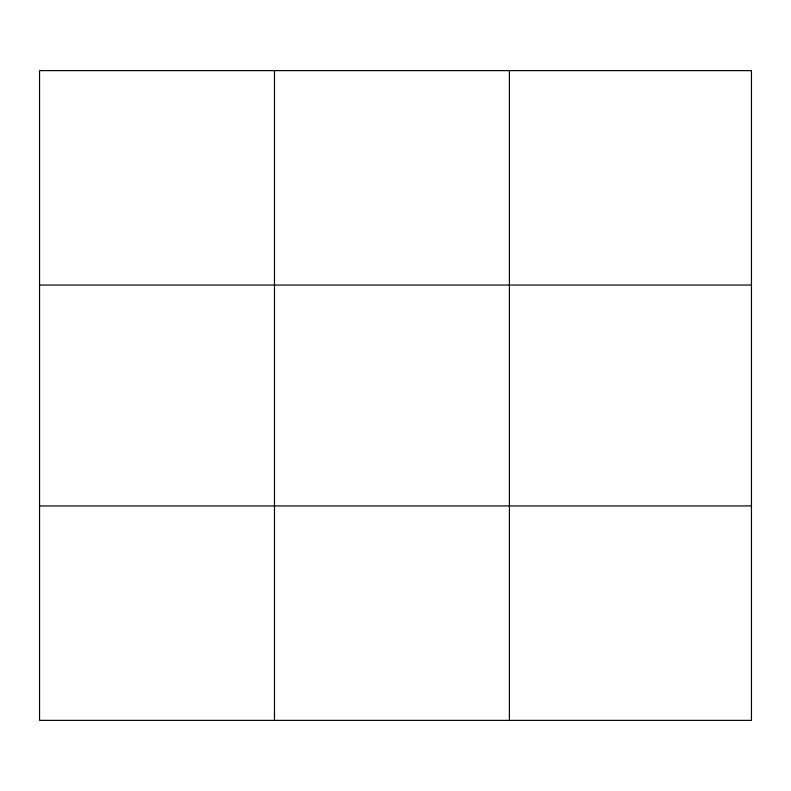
<?xml version="1.0" encoding="UTF-8"?>
<svg xmlns="http://www.w3.org/2000/svg" width="791" height="791" viewBox="0 0 791 791"><rect width="100%" height="100%" fill="white"/><g stroke="black" fill="none" stroke-linecap="round" stroke-linejoin="round"><path stroke-width="1.19" d="M274.477 70.626L274.477 720.374M509.404 70.626L509.404 720.374M39.55 285.047L751.45 285.047M39.55 505.953L751.45 505.953M751.45 689.742L751.45 720.374L39.55 720.374L39.55 70.626L751.45 70.626L751.45 689.742"/></g></svg>
